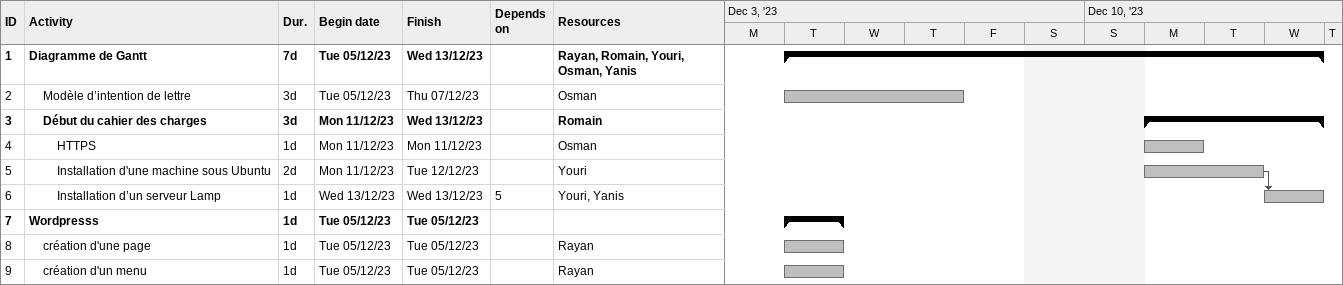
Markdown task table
| ID | Level | Task | Duration | Start | Finish | Predecessors | Resources |
|---|---|---|---|---|---|---|---|
| 1 | 1 | **Diagramme de Gantt** | 7d | 2023-12-05 | 2023-12-13 |  | Rayan, Romain, Youri, Osman, Yanis |
| 2 | 2 | Modèle d’intention de lettre | 3d | 2023-12-05 | 2023-12-07 |  | Osman |
| 3 | 2 | **Début du cahier des charges** | 3d | 2023-12-11 | 2023-12-13 |  | Romain |
| 4 | 3 | HTTPS | 1d | 2023-12-11 | 2023-12-11 |  | Osman |
| 5 | 3 | Installation d'une machine sous Ubuntu | 2d | 2023-12-11 | 2023-12-12 |  | Youri |
| 6 | 3 | Installation d’un serveur Lamp | 1d | 2023-12-13 | 2023-12-13 | 5 | Youri, Yanis |
| 7 | 1 | **Wordpresss** | 1d | 2023-12-05 | 2023-12-05 |  |  |
| 8 | 2 | création d'une page | 1d | 2023-12-05 | 2023-12-05 |  | Rayan |
| 9 | 2 | création d'un menu | 1d | 2023-12-05 | 2023-12-05 |  | Rayan |
